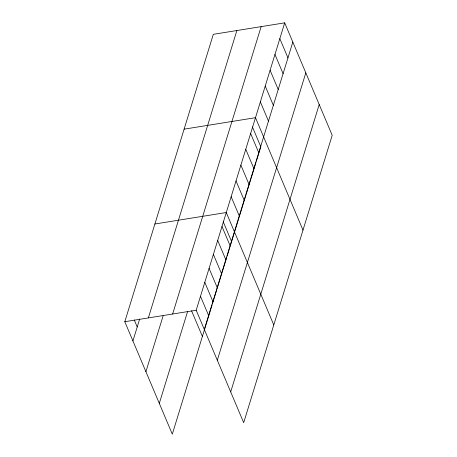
<?xml version="1.0" encoding="UTF-8"?>
<svg xmlns="http://www.w3.org/2000/svg" width="457" height="457" viewBox="0 0 457 457"><rect width="100%" height="100%" fill="white"/><g stroke="black" fill="none" stroke-linecap="round" stroke-linejoin="round"><path stroke-width="0.69" d="M207.261 320.631L172.3 434.15L124.801 321.705L213.316 34.321L284.7 22.85L332.199 135.295L243.684 422.679L196.19 310.234L284.7 22.85M132.924 340.933L139.676 318.997M148.359 317.918L236.875 30.539M145.914 371.695L163.115 315.861M172.632 314.022L261.147 26.637M159.304 403.388L187.559 311.663M204.308 329.463L292.823 42.078M207.467 319.974L212.128 304.825M212.534 303.511L216.795 289.681M216.995 289.024L221.868 273.217M222.068 272.555L226.735 257.411M227.14 256.091L231.402 242.261M236.469 225.798L231.602 241.604L223.21 221.736M236.675 225.141L241.342 209.992M241.542 209.335L246.003 194.842M246.209 194.185L251.076 178.379M251.281 177.722L255.943 162.572M256.348 161.258L260.81 146.766L252.418 126.897M217.304 360.225L305.819 72.84M230.694 391.917L319.209 104.533M184.102 129.16L255.492 117.689L302.991 230.128M154.894 223.999L226.284 212.522L273.783 324.967M124.801 321.705L196.19 310.234M279.833 38.656L287.956 57.885M274.965 54.463L283.089 73.691M270.098 70.269L278.222 89.498M265.231 86.076L273.349 105.304M260.359 101.882L268.482 121.111M250.625 133.495L258.748 152.718M245.757 149.296L253.881 168.524M240.885 165.103L249.008 184.331M236.018 180.909L244.141 200.137M231.151 196.716L239.274 215.944M221.982 226.483L230.105 245.712M217.686 240.439L225.804 259.667M213.385 254.4L221.508 273.629M209.083 268.356L217.206 287.584M204.787 282.317L212.911 301.546M200.486 296.273L208.609 315.501M191.563 310.806L202.394 336.438M134.244 319.929L137.22 326.978"/></g></svg>
